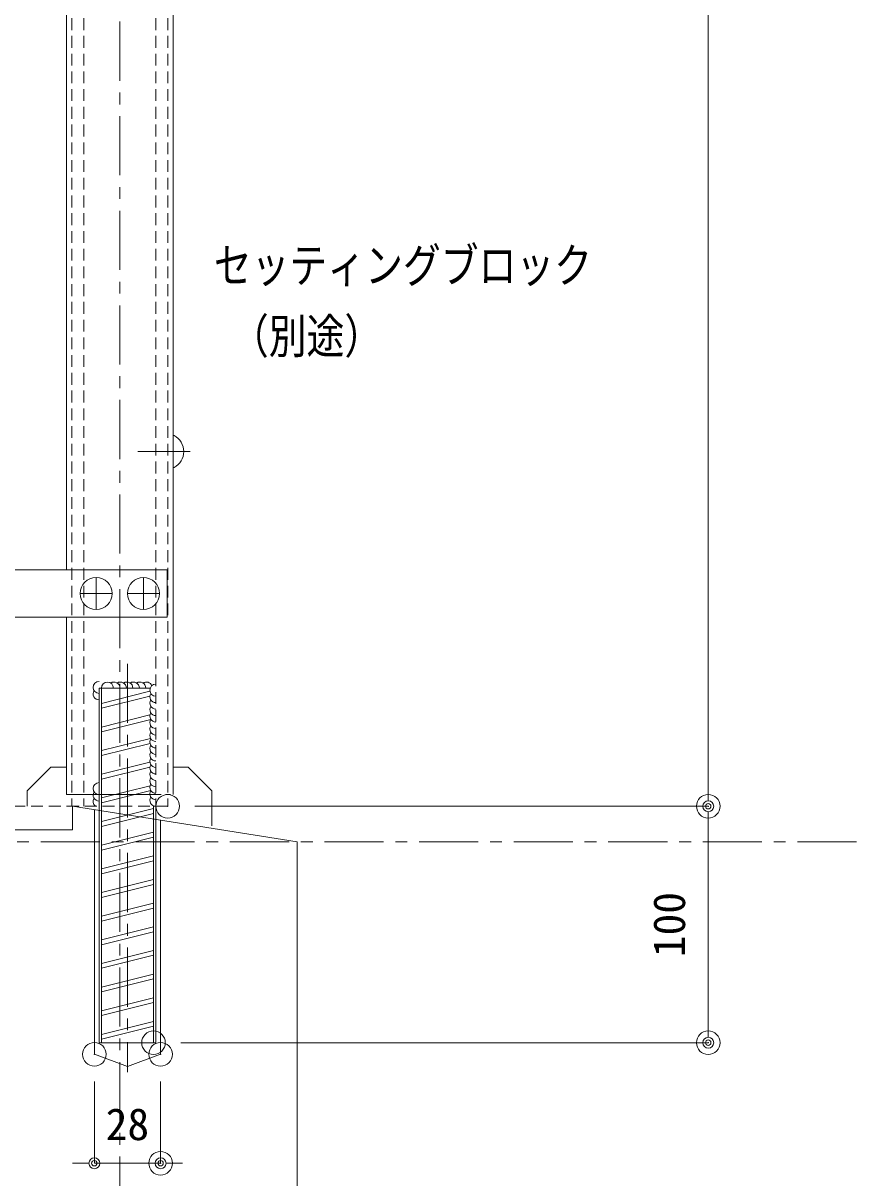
# Model space of a CAD drawing. Units: millimetres, scale not verified. Extents: x -3554 to 3554, y -1188 to 1188.
# Drawn here: x -1962.3 to -1608, y -631.1 to -142.7 of the extents above; entities that cross this region are included whole.
import ezdxf
from ezdxf.enums import TextEntityAlignment as Align

# ---------------------------------------------------------------- set-up
doc = ezdxf.new("R2010")
doc.units = ezdxf.units.MM
doc.header["$LTSCALE"] = 20
doc.header["$PDMODE"] = 32
doc.header["$PDSIZE"] = 10
for name, pattern in [('USER1', [2, 1.25, -0.25, 0.25, -0.25]), ('USER3', [0.375, 0.25, -0.125]), ('USER4', [2.3, 2, -0.1, 0.1, -0.1])]:
    doc.linetypes.add(name, pattern=pattern)
for name, color, linetype, lineweight in [('0-0_0', 7, 'Continuous', 18), ('0-1_DEFPOINTS', 7, 'Continuous', 18), ('0-3_アンカー', 4, 'Continuous', 18), ('0-5_6ﾊｯﾁﾝｸﾞ', 4, 'Continuous', 18), ('0-6_2躯体線', 4, 'Continuous', 18), ('0-7_3中心線', 2, 'USER1', 18), ('0-8_41ｱﾙﾐ', 6, 'Continuous', 18), ('0-9_1手摺寸法', 7, 'Continuous', 18), ('0-F_KIJUN-A', 2, 'USER1', 18), ('1-1_2躯体隠れ', 6, 'USER3', 18)]:
    doc.layers.add(name, color=color, linetype=linetype, lineweight=lineweight)
doc.styles.add('ＭＳ ゴシック', font='')
doc.styles.get('ＭＳ ゴシック').set_extended_font_data('MS Gothic')

# ---------------------------------------------------------------- blocks, each defined once
blk = doc.blocks.new('_ORIGIN2')
at = {"layer": '0-0_0'}
blk.add_line((-0.5, 0), (-1, 0), dxfattribs=at)
for radius in [0.5, 0.25]:
    blk.add_circle((0, 0), radius, dxfattribs=at)
blk = doc.blocks.new('D32')
at = {"layer": '0-1_DEFPOINTS'}
for p in [(112.75, -49.95), (341.37, -49.95)]:
    blk.add_point(p, dxfattribs=at)
at = {"layer": '0-9_1手摺寸法'}
for p, q in [((341.37, 745.45), (341.37, -45.35)), ((124.25, -49.95), (341.37, -49.95))]:
    blk.add_line(p, q, dxfattribs=at)
at = {"layer": '0-9_1手摺寸法', "xscale": 4.6, "yscale": 4.6, "rotation": 270}
blk.add_blockref('_ORIGIN2', (341.37, -49.95), dxfattribs=at)
blk = doc.blocks.new('D150')
at = {"layer": '0-1_DEFPOINTS'}
for p in [(81.75, -154.86), (109.75, -154.86), (109.75, -200.93)]:
    blk.add_point(p, dxfattribs=at)
at = {"layer": '0-9_1手摺寸法'}
for p, q in [((81.75, -166.36), (81.75, -200.93)), ((109.75, -166.36), (109.75, -200.93)), ((77.15, -200.93), (72.55, -200.93)), ((81.75, -200.93), (109.75, -200.93)), ((114.35, -200.93), (118.95, -200.93))]:
    blk.add_line(p, q, dxfattribs=at)
at = {"layer": '0-9_1手摺寸法', "xscale": 4.6, "yscale": 4.6}
blk.add_blockref('_ORIGIN2', (81.75, -200.93), dxfattribs=at)
at = {"layer": '0-9_1手摺寸法', "xscale": 4.6, "yscale": 4.6, "rotation": 180}
blk.add_blockref('_ORIGIN2', (109.75, -200.93), dxfattribs=at)
at = {"layer": '0-9_1手摺寸法', "style": 'ＭＳ ゴシック'}
blk.add_text('28', height=13.49, dxfattribs=at).set_placement((86.55, -195.18), align=Align.BOTTOM_LEFT)
blk = doc.blocks.new('D151')
at = {"layer": '0-1_DEFPOINTS'}
for p in [(112.75, -49.95), (106.75, -149.95), (341.37, -149.95)]:
    blk.add_point(p, dxfattribs=at)
at = {"layer": '0-9_1手摺寸法'}
for p, q in [((124.25, -49.95), (341.37, -49.95)), ((341.37, -54.55), (341.37, -145.35)), ((118.25, -149.95), (341.37, -149.95))]:
    blk.add_line(p, q, dxfattribs=at)
at = {"layer": '0-9_1手摺寸法', "xscale": 4.6, "yscale": 4.6}
for p, rotation in [((341.37, -49.95), 90), ((341.37, -149.95), 270)]:
    blk.add_blockref('_ORIGIN2', p, dxfattribs=dict(at, rotation=rotation))
at = {"layer": '0-9_1手摺寸法', "style": 'ＭＳ ゴシック'}
blk.add_text('100', height=13.49, rotation=90, dxfattribs=at).set_placement((335.62, -113.75), align=Align.BOTTOM_LEFT)

msp = doc.modelspace()

# ---------------------------------------------------------------- linework, layer by layer
at = {"layer": '0-0_0'}
for p, q in [((-1943.88, 39.4), (-1943.88, -373.89)), ((-1898.88, 39.4), (-1898.88, -468.85)), ((-1943.88, -393.89), (-1943.88, -468.85)), ((-1960.5, -467.36), (-1950.5, -457.36)), ((-1943.88, -457.36), (-1950.5, -457.36)), ((-1898.88, -457.36), (-1892.5, -457.36)), ((-1882.5, -467.36), (-1892.5, -457.36)), ((-1960.5, -467.36), (-1960.5, -473.89)), ((-1882.5, -467.36), (-1882.5, -482.16))]:
    msp.add_line(p, q, dxfattribs=at)
at = {"layer": '0-0_0', "linetype": 'USER4'}
msp.add_line((-1943.88, -468.85), (-1898.88, -468.85), dxfattribs=at)
at = {"layer": '0-3_アンカー', "linetype": 'USER3'}
for p, q in [((-1941.63, 39.4), (-1941.63, -473.89)), ((-1936.63, 39.4), (-1936.63, -473.89)), ((-1906.13, 39.4), (-1906.13, -473.89)), ((-1901.13, 39.4), (-1901.13, -473.89)), ((-1901.13, -473.89), (-1941.63, -473.89))]:
    msp.add_line(p, q, dxfattribs=at)
at = {"layer": '0-3_アンカー'}
for p, q in [((-1930.13, -423.89), (-1908.49, -423.89)), ((-1930.13, -423.89), (-1930.13, -573.89)), ((-1929.13, -423.89), (-1929.13, -573.89)), ((-1908.62, -425.24), (-1929.13, -430.37)), ((-1908.65, -427.31), (-1929.13, -432.43)), ((-1908.61, -435.24), (-1929.13, -440.37)), ((-1908.32, -437.23), (-1929.13, -442.43)), ((-1908.35, -445.17), (-1929.13, -450.37)), ((-1908.59, -447.29), (-1929.13, -452.43)), ((-1908.64, -455.25), (-1929.13, -460.37)), ((-1908.63, -457.31), (-1929.13, -462.43)), ((-1908.57, -465.23), (-1929.13, -470.37)), ((-1908.28, -467.22), (-1929.13, -472.43)), ((-1907.13, -474.87), (-1929.13, -480.37)), ((-1907.13, -476.93), (-1929.13, -482.43)), ((-1907.13, -473.89), (-1907.13, -573.89)), ((-1906.13, -473.89), (-1906.13, -573.89)), ((-1907.13, -484.87), (-1929.13, -490.37)), ((-1907.13, -486.93), (-1929.13, -492.43)), ((-1907.13, -494.87), (-1929.13, -500.37)), ((-1907.13, -496.93), (-1929.13, -502.43)), ((-1907.13, -504.87), (-1929.13, -510.37)), ((-1907.13, -506.93), (-1929.13, -512.43)), ((-1907.13, -514.87), (-1929.13, -520.37)), ((-1907.13, -516.93), (-1929.13, -522.43)), ((-1907.13, -524.87), (-1929.13, -530.37)), ((-1907.13, -526.93), (-1929.13, -532.43)), ((-1907.13, -534.87), (-1929.13, -540.37)), ((-1907.13, -536.93), (-1929.13, -542.43)), ((-1907.13, -544.87), (-1929.13, -550.37)), ((-1907.13, -546.93), (-1929.13, -552.43)), ((-1907.13, -554.87), (-1929.13, -560.37)), ((-1907.13, -556.93), (-1929.13, -562.43)), ((-1907.13, -564.87), (-1929.13, -570.37)), ((-1907.13, -566.93), (-1929.13, -572.43)), ((-1930.13, -573.89), (-1906.13, -573.89))]:
    msp.add_line(p, q, dxfattribs=at)
for centre, start, end in [((-1930.13, -423.62), 90, 270), ((-1926.6, -423.89), 0, 180), ((-1923.86, -423.89), 0, 122.7688), ((-1921.12, -423.89), 0, 122.7688), ((-1918.38, -423.89), 0, 122.7688), ((-1915.64, -423.89), 0, 122.7688), ((-1912.9, -423.89), 0, 122.7688), ((-1910.16, -423.89), 22.734, 122.7688), ((-1906.13, -424.79), 90, 270), ((-1930.13, -426.36), 147.2312, 270), ((-1906.13, -427.53), 147.2312, 270), ((-1906.13, -430.27), 147.2312, 270), ((-1906.13, -433.01), 147.2312, 270), ((-1906.13, -435.75), 147.2312, 270), ((-1906.13, -438.49), 147.2312, 270), ((-1906.13, -441.23), 147.2312, 270), ((-1906.13, -443.97), 147.2312, 270), ((-1906.13, -446.71), 147.2312, 270), ((-1906.13, -449.45), 147.2312, 270), ((-1906.13, -452.19), 147.2312, 270), ((-1906.13, -454.93), 147.2312, 270), ((-1906.13, -457.67), 147.2312, 270), ((-1906.13, -460.41), 147.2312, 270), ((-1930.13, -466.42), 90, 270), ((-1906.13, -463.14), 147.2312, 270), ((-1930.13, -469.16), 147.2312, 270), ((-1906.13, -465.88), 147.2312, 270), ((-1906.13, -468.62), 147.2312, 270), ((-1930.13, -471.9), 147.2312, 231.8581), ((-1906.13, -471.36), 147.2312, 270)]:
    msp.add_arc(centre, 2.53, start, end, dxfattribs=at)
at = {"layer": '0-5_6ﾊｯﾁﾝｸﾞ'}
for p, q in [((-1931.38, -377.14), (-1931.38, -390.64)), ((-1911.38, -377.14), (-1911.38, -390.64)), ((-1924.63, -383.89), (-1938.13, -383.89)), ((-1904.63, -383.89), (-1918.13, -383.89))]:
    msp.add_line(p, q, dxfattribs=at)
for centre in [(-1931.38, -383.89), (-1911.38, -383.89)]:
    msp.add_circle(centre, 6.75, dxfattribs=at)
at = {"layer": '0-6_2躯体線'}
for p, q in [((-1898.88, -330.64), (-1898.88, -317.14)), ((-1898.38, -317.14), (-1898.88, -317.14)), ((-1913.82, -323.89), (-1891.56, -323.89)), ((-1898.38, -330.64), (-1898.88, -330.64)), ((-1941.38, -473.89), (-1846.38, -488.89)), ((-1941.38, -473.89), (-1941.38, -483.89)), ((-1932.13, -475.35), (-1932.13, -578.8)), ((-1904.13, -479.78), (-1904.13, -578.8)), ((-1986.38, -483.89), (-1941.38, -483.89)), ((-1846.38, -673.89), (-1846.38, -488.89)), ((-1918.13, -583.89), (-1932.13, -578.8)), ((-1918.13, -583.89), (-1904.13, -578.8))]:
    msp.add_line(p, q, dxfattribs=at)
msp.add_arc((-1902.07, -323.89), 7.7, 298.6987, 61.3013, dxfattribs=at)
at = {"layer": '0-7_3中心線'}
for p, q in [((-1921.38, 657.95), (-1921.38, -887.02)), ((-1918.13, -413.65), (-1918.13, -586.29))]:
    msp.add_line(p, q, dxfattribs=at)
at = {"layer": '0-8_41ｱﾙﾐ'}
for p, q in [((-1976.38, -373.89), (-1901.38, -373.89)), ((-1901.38, -373.89), (-1901.38, -393.89)), ((-1901.38, -393.89), (-1976.38, -393.89))]:
    msp.add_line(p, q, dxfattribs=at)
at = {"layer": '0-F_KIJUN-A'}
msp.add_line((-3234.8, -488.89), (-1607.95, -488.89), dxfattribs=at)
at = {"layer": '1-1_2躯体隠れ'}
msp.add_line((-1996.38, -473.89), (-1941.38, -473.89), dxfattribs=at)

# ---------------------------------------------------------------- block references
at = {"layer": '0-9_1手摺寸法'}
for name in ['D32', 'D151', 'D150']:
    msp.add_blockref(name, (-2013.88, -423.94), dxfattribs=at)

# ---------------------------------------------------------------- texts
at = {"layer": '0-0_0', "style": 'ＭＳ ゴシック', "width": 0.8}
for s, p in [('セッティングブロック', (-1881.62, -256.83)), ('（別途）', (-1874.38, -286.76))]:
    msp.add_text(s, height=14.66, dxfattribs=at).set_placement(p, align=Align.BOTTOM_LEFT)

doc.saveas('drawing.dxf')
